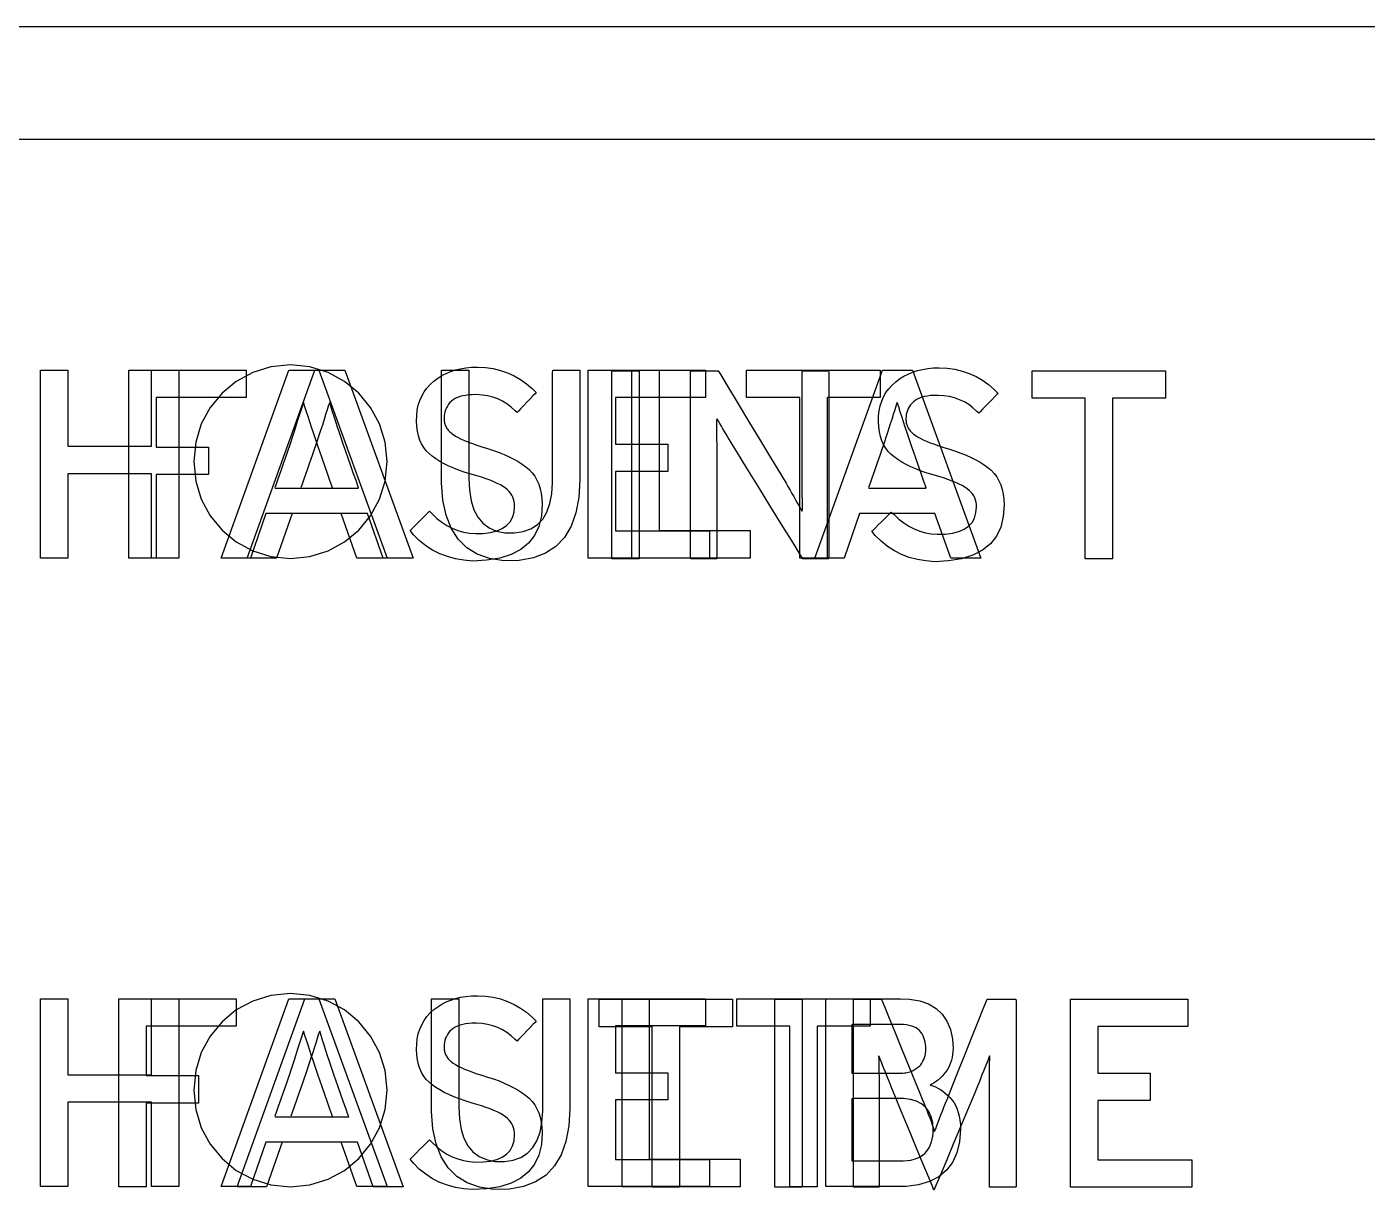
# Model space of a CAD drawing. Extents: x 1 to 47.7, y 0.2 to 35.
# Drawn here: x 21.691 to 22.384, y 10.825 to 11.427 of the extents above; entities that cross this region are included whole.
import ezdxf

# ---------------------------------------------------------------- set-up
doc = ezdxf.new("R2010")
doc.units = 0
doc.header["$MEASUREMENT"] = 0
for name, color, linetype in [('4_1__4U__UP_TO_ONE_IO_BOAR', 7, 'CONTINUOUS'), ('4_2__4U__FRONT_PANEL_W_24_', 7, 'CONTINUOUS'), ('5_1___24__TARGET_LEDS___12', 7, 'CONTINUOUS')]:
    doc.layers.add(name, color=color, linetype=linetype)

msp = doc.modelspace()

# ---------------------------------------------------------------- linework, layer by layer
at = {"layer": '4_1__4U__UP_TO_ONE_IO_BOAR'}
for points in [[(25.35263, 11.36878), (21.57681, 11.36878)], [(21.99311, 11.15195), (21.99311, 11.24913), (22.00722, 11.24913), (22.00722, 11.15195), (21.99311, 11.15195)], [(22.25197, 11.2349), (22.25197, 11.15195), (22.23786, 11.15195), (22.23786, 11.2349), (22.21041, 11.2349), (22.21041, 11.24913), (22.27946, 11.24913), (22.27946, 11.2349), (22.25197, 11.2349)], [(22.0281, 10.90992), (22.0281, 10.82697), (22.014, 10.82697), (22.014, 10.90992), (21.98655, 10.90992), (21.98655, 10.92415), (22.0556, 10.92415), (22.0556, 10.90992), (22.0281, 10.90992)], [(22.07741, 10.82697), (22.07741, 10.92415), (22.09151, 10.92415), (22.09151, 10.82697), (22.07741, 10.82697)], [(22.23027, 10.82697), (22.23027, 10.92415), (22.29093, 10.92415), (22.29093, 10.91005), (22.24437, 10.91005), (22.24437, 10.8859), (22.27142, 10.8859), (22.27142, 10.87181), (22.24437, 10.87181), (22.24437, 10.84107), (22.29297, 10.84107), (22.29297, 10.82697), (22.23027, 10.82697)]]:
    msp.add_lwpolyline(points, dxfattribs=at)
for points in [[(21.82689, 11.15215), (21.83697, 11.15316), (21.84636, 11.15608), (21.85485, 11.16069), (21.86226, 11.1668), (21.86837, 11.17421), (21.87298, 11.1827), (21.8759, 11.19209), (21.87691, 11.20217), (21.8759, 11.21225), (21.87298, 11.22163), (21.86837, 11.23012), (21.86226, 11.23752), (21.85485, 11.24363), (21.84636, 11.24824), (21.83697, 11.25115), (21.82689, 11.25217), (21.81682, 11.25115), (21.80743, 11.24824), (21.79895, 11.24363), (21.79155, 11.23752), (21.78545, 11.23012), (21.78085, 11.22163), (21.77794, 11.21225), (21.77692, 11.20217), (21.77794, 11.19209), (21.78085, 11.1827), (21.78545, 11.17421), (21.79155, 11.1668), (21.79895, 11.16069), (21.80743, 11.15608), (21.81682, 11.15316)], [(22.19595, 11.17985), (22.19555, 11.17372), (22.19425, 11.1683), (22.19202, 11.1636), (22.18889, 11.15961), (22.18484, 11.15633), (22.17988, 11.15377), (22.17401, 11.15192), (22.16723, 11.15079), (22.16016, 11.15042), (22.15553, 11.15079), (22.15112, 11.15154), (22.14693, 11.15267), (22.14297, 11.15418), (22.13924, 11.15607), (22.13572, 11.15834), (22.13243, 11.16099), (22.12936, 11.16402), (22.12763, 11.16615), (22.12824, 11.16676), (22.12939, 11.1679), (22.1309, 11.16941), (22.1326, 11.17109), (22.13429, 11.17279), (22.13581, 11.1743), (22.13698, 11.17547), (22.13763, 11.17611), (22.13906, 11.17475), (22.14152, 11.17247), (22.14407, 11.17047), (22.14672, 11.16877), (22.14947, 11.16737), (22.15232, 11.16625), (22.15526, 11.16542), (22.1583, 11.16489), (22.16144, 11.16464), (22.16543, 11.16473), (22.16923, 11.16519), (22.17252, 11.16602), (22.17531, 11.16721), (22.17759, 11.16877), (22.17938, 11.17069), (22.18066, 11.17298), (22.18143, 11.17564), (22.18171, 11.17866), (22.18165, 11.17999), (22.18148, 11.18118), (22.18119, 11.18232), (22.18078, 11.18341), (22.18026, 11.18445), (22.17961, 11.18543), (22.17884, 11.18637), (22.17796, 11.18726), (22.17695, 11.18809), (22.17573, 11.18892), (22.17433, 11.18974), (22.17276, 11.19055), (22.171, 11.19135), (22.16906, 11.19214), (22.16695, 11.19292), (22.16465, 11.1937), (22.16218, 11.19446), (22.15932, 11.19528), (22.15612, 11.19627), (22.15312, 11.1973), (22.15031, 11.19838), (22.14769, 11.19952), (22.14527, 11.2007), (22.14304, 11.20194), (22.141, 11.20322), (22.13916, 11.20456), (22.1375, 11.20593), (22.13602, 11.20743), (22.13473, 11.20911), (22.13363, 11.21096), (22.13272, 11.21298), (22.13201, 11.21518), (22.13148, 11.21755), (22.13114, 11.22009), (22.13099, 11.2228), (22.13106, 11.22564), (22.13137, 11.22837), (22.13191, 11.23095), (22.13267, 11.23339), (22.13367, 11.23569), (22.13489, 11.23785), (22.13634, 11.23987), (22.13802, 11.24174), (22.13993, 11.24347), (22.14194, 11.24498), (22.14407, 11.24631), (22.14631, 11.24746), (22.14868, 11.24844), (22.15117, 11.24924), (22.15378, 11.24987), (22.15651, 11.25032), (22.15937, 11.25059), (22.16246, 11.25069), (22.16659, 11.25046), (22.17056, 11.2499), (22.17436, 11.249), (22.17799, 11.24777), (22.18146, 11.24621), (22.18475, 11.24432), (22.18788, 11.24209), (22.19085, 11.23953), (22.19283, 11.23747), (22.19228, 11.2369), (22.19119, 11.23577), (22.18973, 11.23425), (22.18807, 11.23253), (22.18639, 11.23079), (22.18486, 11.22921), (22.18367, 11.22797), (22.18298, 11.22725), (22.18194, 11.22812), (22.17989, 11.23), (22.17771, 11.23164), (22.17541, 11.23304), (22.17297, 11.2342), (22.17041, 11.23512), (22.16771, 11.2358), (22.16489, 11.23624), (22.16194, 11.23644), (22.15971, 11.23642), (22.15798, 11.23629), (22.15636, 11.23608), (22.15486, 11.23579), (22.15348, 11.23542), (22.15221, 11.23496), (22.15105, 11.23442), (22.15001, 11.2338), (22.14909, 11.2331), (22.14827, 11.2323), (22.14755, 11.23145), (22.14693, 11.23056), (22.14641, 11.22963), (22.14598, 11.22865), (22.14564, 11.22763), (22.14541, 11.22657), (22.14527, 11.22546), (22.14522, 11.22433), (22.14524, 11.22377), (22.14527, 11.22323), (22.14533, 11.2227), (22.14541, 11.22219), (22.14552, 11.2217), (22.14565, 11.22123), (22.1458, 11.22077), (22.14598, 11.22033), (22.14618, 11.2199), (22.14642, 11.21944), (22.1467, 11.21899), (22.14702, 11.21854), (22.14737, 11.2181), (22.14777, 11.21766), (22.1482, 11.21723), (22.14867, 11.2168), (22.14917, 11.21638), (22.14993, 11.21581), (22.15113, 11.21505), (22.15251, 11.21428), (22.15408, 11.2135), (22.15584, 11.21272), (22.15779, 11.21193), (22.15993, 11.21113), (22.16225, 11.21033), (22.16477, 11.20952), (22.16774, 11.20862), (22.17077, 11.20764), (22.17364, 11.20659), (22.17635, 11.20549), (22.1789, 11.20433), (22.18129, 11.20312), (22.18353, 11.20185), (22.1856, 11.20053), (22.18752, 11.19915), (22.18926, 11.19767), (22.1908, 11.19603), (22.19214, 11.19423), (22.19327, 11.19225), (22.19421, 11.19011), (22.19495, 11.1878), (22.19548, 11.18532), (22.19582, 11.18267)], [(22.09185, 11.15195), (22.09048, 11.15417), (22.08683, 11.16011), (22.08157, 11.16865), (22.07539, 11.17869), (22.06896, 11.18912), (22.06298, 11.19885), (22.05811, 11.20676), (22.05504, 11.21174), (22.05406, 11.21335), (22.05314, 11.21487), (22.05226, 11.21635), (22.05141, 11.21779), (22.05059, 11.21918), (22.04979, 11.22053), (22.04903, 11.22184), (22.04829, 11.22311), (22.04759, 11.22433), (22.0473, 11.22354), (22.0473, 11.2212), (22.04731, 11.21879), (22.04732, 11.2163), (22.04733, 11.21374), (22.04735, 11.21111), (22.04737, 11.20839), (22.0474, 11.20561), (22.04743, 11.20275), (22.04743, 11.20097), (22.04743, 11.19644), (22.04743, 11.18964), (22.04743, 11.18146), (22.04743, 11.17282), (22.04743, 11.16465), (22.04743, 11.15784), (22.04743, 11.15332), (22.04742, 11.15195), (22.04679, 11.15195), (22.04535, 11.15195), (22.04337, 11.15195), (22.04109, 11.15195), (22.03875, 11.15195), (22.03661, 11.15195), (22.03491, 11.15195), (22.0339, 11.15195), (22.03373, 11.15263), (22.03373, 11.15893), (22.03373, 11.17039), (22.03373, 11.18524), (22.03373, 11.20174), (22.03373, 11.2181), (22.03373, 11.23258), (22.03373, 11.24341), (22.03373, 11.24883), (22.03401, 11.24913), (22.03518, 11.24913), (22.03705, 11.24913), (22.03935, 11.24913), (22.04181, 11.24913), (22.04418, 11.24913), (22.0462, 11.24913), (22.0476, 11.24913), (22.04812, 11.24913), (22.04943, 11.24697), (22.05291, 11.24119), (22.05792, 11.23288), (22.06382, 11.22311), (22.06994, 11.21296), (22.07565, 11.20349), (22.08029, 11.1958), (22.08322, 11.19094), (22.08421, 11.18929), (22.08526, 11.18748), (22.08627, 11.18574), (22.08723, 11.18406), (22.08816, 11.18244), (22.08904, 11.18089), (22.08987, 11.1794), (22.09066, 11.17797), (22.09141, 11.17661), (22.0917, 11.17738), (22.09167, 11.17979), (22.09165, 11.18227), (22.09163, 11.18481), (22.09161, 11.18743), (22.0916, 11.19011), (22.09159, 11.19286), (22.09158, 11.19567), (22.09158, 11.19856), (22.09158, 11.20033), (22.09158, 11.20484), (22.09158, 11.21161), (22.09158, 11.21976), (22.09158, 11.22835), (22.09158, 11.23649), (22.09158, 11.24327), (22.09158, 11.24777), (22.09159, 11.24913), (22.09222, 11.24913), (22.09366, 11.24913), (22.09564, 11.24913), (22.09792, 11.24913), (22.10026, 11.24913), (22.1024, 11.24913), (22.1041, 11.24913), (22.10511, 11.24913), (22.10528, 11.24845), (22.10528, 11.24215), (22.10528, 11.2307), (22.10528, 11.21584), (22.10528, 11.19935), (22.10528, 11.18298), (22.10528, 11.1685), (22.10528, 11.15767), (22.10528, 11.15226), (22.10502, 11.15195), (22.10392, 11.15195), (22.10218, 11.15195), (22.10004, 11.15195), (22.09774, 11.15195), (22.09553, 11.15195), (22.09365, 11.15195), (22.09234, 11.15195)], [(21.82689, 10.82716), (21.83697, 10.82817), (21.84636, 10.83109), (21.85485, 10.8357), (21.86226, 10.84181), (21.86837, 10.84922), (21.87298, 10.85771), (21.8759, 10.8671), (21.87691, 10.87718), (21.8759, 10.88726), (21.87298, 10.89664), (21.86837, 10.90513), (21.86226, 10.91253), (21.85485, 10.91864), (21.84636, 10.92325), (21.83697, 10.92616), (21.82689, 10.92717), (21.81682, 10.92616), (21.80743, 10.92325), (21.79895, 10.91864), (21.79155, 10.91253), (21.78545, 10.90513), (21.78085, 10.89664), (21.77794, 10.88726), (21.77692, 10.87718), (21.77794, 10.8671), (21.78085, 10.85771), (21.78545, 10.84922), (21.79155, 10.84181), (21.79895, 10.8357), (21.80743, 10.83109), (21.81682, 10.82817)], [(22.18835, 10.82693), (22.18835, 10.82878), (22.18835, 10.83372), (22.18835, 10.84085), (22.18835, 10.84924), (22.18835, 10.85798), (22.18835, 10.86617), (22.18835, 10.87288), (22.18835, 10.87722), (22.18835, 10.8789), (22.18836, 10.88127), (22.18837, 10.88353), (22.18839, 10.88567), (22.18841, 10.8877), (22.18845, 10.8896), (22.18849, 10.8914), (22.18853, 10.89307), (22.18859, 10.89464), (22.18841, 10.89488), (22.18788, 10.89351), (22.18731, 10.89203), (22.18669, 10.89044), (22.18602, 10.88874), (22.18531, 10.88694), (22.18454, 10.88502), (22.18373, 10.883), (22.18287, 10.88086), (22.1822, 10.87923), (22.18042, 10.87496), (22.17753, 10.86805), (22.17394, 10.85946), (22.17006, 10.85018), (22.16629, 10.84116), (22.16304, 10.83338), (22.16072, 10.82782), (22.15972, 10.82544), (22.15906, 10.82698), (22.15702, 10.83192), (22.15397, 10.83929), (22.15033, 10.84811), (22.14648, 10.85742), (22.14283, 10.86625), (22.13979, 10.87362), (22.13775, 10.87856), (22.137, 10.88037), (22.13614, 10.88253), (22.13533, 10.88458), (22.13456, 10.88652), (22.13384, 10.88835), (22.13316, 10.89007), (22.13253, 10.89169), (22.13194, 10.89319), (22.13139, 10.89458), (22.13107, 10.89497), (22.13112, 10.89343), (22.13117, 10.89178), (22.13121, 10.89001), (22.13125, 10.88813), (22.13128, 10.88613), (22.1313, 10.88402), (22.13131, 10.88178), (22.13132, 10.87944), (22.13132, 10.87777), (22.13132, 10.87408), (22.13132, 10.86782), (22.13132, 10.85988), (22.13132, 10.85118), (22.13132, 10.84263), (22.13132, 10.83515), (22.13132, 10.82964), (22.13132, 10.82703), (22.13103, 10.82693), (22.12991, 10.82693), (22.12817, 10.82693), (22.12605, 10.82693), (22.12379, 10.82693), (22.12163, 10.82693), (22.11978, 10.82693), (22.11851, 10.82693), (22.11803, 10.82693), (22.11803, 10.83043), (22.11803, 10.83977), (22.11803, 10.85324), (22.11803, 10.8691), (22.11803, 10.88563), (22.11803, 10.90111), (22.11803, 10.91381), (22.11803, 10.922), (22.11806, 10.92415), (22.1188, 10.92415), (22.12036, 10.92415), (22.12248, 10.92415), (22.1249, 10.92415), (22.12737, 10.92415), (22.12962, 10.92415), (22.1314, 10.92415), (22.13244, 10.92415), (22.13277, 10.92377), (22.13413, 10.92041), (22.1366, 10.91434), (22.13979, 10.90649), (22.14334, 10.89777), (22.14687, 10.8891), (22.15, 10.8814), (22.15236, 10.87559), (22.15358, 10.87259), (22.15427, 10.87094), (22.15514, 10.86884), (22.15596, 10.86681), (22.15674, 10.86483), (22.15749, 10.86292), (22.15819, 10.86106), (22.15885, 10.85927), (22.15946, 10.85753), (22.16004, 10.85585), (22.16061, 10.85713), (22.16122, 10.85883), (22.16187, 10.8606), (22.16256, 10.86243), (22.16328, 10.86434), (22.16405, 10.86631), (22.16485, 10.86834), (22.16569, 10.87044), (22.16649, 10.87239), (22.16739, 10.87465), (22.16949, 10.87991), (22.17243, 10.88727), (22.17583, 10.89581), (22.17934, 10.90459), (22.18258, 10.91272), (22.18519, 10.91926), (22.18681, 10.9233), (22.18721, 10.92415), (22.18808, 10.92415), (22.18977, 10.92415), (22.19201, 10.92415), (22.19453, 10.92415), (22.19706, 10.92415), (22.19934, 10.92415), (22.2011, 10.92415), (22.20208, 10.92415), (22.20219, 10.92303), (22.20219, 10.91608), (22.20219, 10.90423), (22.20219, 10.88922), (22.20219, 10.87277), (22.20219, 10.85662), (22.20219, 10.84247), (22.20219, 10.83206), (22.20219, 10.82712), (22.20188, 10.82693), (22.20072, 10.82693), (22.19891, 10.82693), (22.19671, 10.82693), (22.19435, 10.82693), (22.1921, 10.82693), (22.19018, 10.82693), (22.18885, 10.82693)]]:
    msp.add_lwpolyline(points, close=True, dxfattribs=at)
at = {"layer": '4_2__4U__FRONT_PANEL_W_24_'}
for points in [[(25.35207, 11.427), (19.77626, 11.427)], [(21.75751, 11.23524), (21.75751, 11.20972), (21.78456, 11.20972), (21.78456, 11.1955), (21.75751, 11.1955), (21.75751, 11.15229), (21.74341, 11.15229), (21.74341, 11.24947), (21.80406, 11.24947), (21.80406, 11.23524), (21.75751, 11.23524)], [(21.87484, 11.15229), (21.8667, 11.17535), (21.82777, 11.17535), (21.8197, 11.15229), (21.80458, 11.15229), (21.83957, 11.24947), (21.85503, 11.24947), (21.89044, 11.15229), (21.87484, 11.15229)], [(22.00355, 11.15229), (22.00355, 11.24947), (22.01766, 11.24947), (22.01766, 11.16652), (22.06462, 11.16652), (22.06462, 11.15229), (22.00355, 11.15229)], [(22.1044, 11.23524), (22.1044, 11.15229), (22.09029, 11.15229), (22.09029, 11.23524), (22.06284, 11.23524), (22.06284, 11.24947), (22.13189, 11.24947), (22.13189, 11.23524), (22.1044, 11.23524)], [(21.75236, 10.91019), (21.75236, 10.88468), (21.77941, 10.88468), (21.77941, 10.87045), (21.75236, 10.87045), (21.75236, 10.82724), (21.73825, 10.82724), (21.73825, 10.92442), (21.79891, 10.92442), (21.79891, 10.91019), (21.75236, 10.91019)], [(21.86968, 10.82724), (21.86155, 10.85031), (21.82262, 10.85031), (21.81455, 10.82724), (21.79942, 10.82724), (21.83442, 10.92442), (21.84988, 10.92442), (21.88528, 10.82724), (21.86968, 10.82724)], [(21.9984, 10.82724), (21.9984, 10.92442), (22.01251, 10.92442), (22.01251, 10.84148), (22.05946, 10.84148), (22.05946, 10.82724), (21.9984, 10.82724)], [(22.09924, 10.91019), (22.09924, 10.82724), (22.08514, 10.82724), (22.08514, 10.91019), (22.05769, 10.91019), (22.05769, 10.92442), (22.12674, 10.92442), (22.12674, 10.91019), (22.09924, 10.91019)]]:
    msp.add_lwpolyline(points, dxfattribs=at)
for points in [[(21.97663, 11.1928), (21.97607, 11.18368), (21.97455, 11.17567), (21.97207, 11.16878), (21.96864, 11.163), (21.96424, 11.15833), (21.95888, 11.15478), (21.95256, 11.15233), (21.94529, 11.151), (21.93725, 11.15088), (21.92991, 11.15202), (21.92352, 11.15428), (21.91808, 11.15765), (21.91359, 11.16213), (21.91005, 11.16773), (21.90745, 11.17443), (21.90581, 11.18226), (21.90511, 11.19119), (21.90508, 11.19449), (21.90508, 11.19949), (21.90508, 11.20715), (21.90508, 11.2164), (21.90508, 11.22619), (21.90508, 11.23544), (21.90508, 11.2431), (21.90508, 11.2481), (21.90511, 11.24947), (21.90583, 11.24947), (21.90738, 11.24947), (21.90949, 11.24947), (21.91189, 11.24947), (21.91432, 11.24947), (21.91651, 11.24947), (21.91819, 11.24947), (21.9191, 11.24947), (21.91919, 11.24869), (21.91919, 11.24438), (21.91919, 11.23721), (21.91919, 11.22825), (21.91919, 11.21855), (21.91919, 11.20916), (21.91919, 11.20115), (21.91919, 11.19557), (21.91919, 11.19347), (21.91948, 11.18733), (21.92035, 11.18194), (21.92181, 11.1773), (21.92385, 11.17342), (21.92647, 11.17028), (21.92967, 11.1679), (21.93346, 11.16627), (21.93783, 11.1654), (21.94272, 11.16531), (21.94728, 11.16601), (21.95125, 11.16744), (21.95462, 11.1696), (21.9574, 11.17248), (21.95957, 11.17609), (21.96115, 11.18043), (21.96213, 11.18549), (21.96252, 11.19128), (21.96252, 11.19391), (21.96252, 11.19896), (21.96252, 11.2067), (21.96252, 11.21605), (21.96252, 11.22594), (21.96252, 11.23529), (21.96252, 11.24303), (21.96252, 11.24808), (21.96255, 11.24947), (21.96327, 11.24947), (21.96482, 11.24947), (21.96693, 11.24947), (21.96933, 11.24947), (21.97176, 11.24947), (21.97395, 11.24947), (21.97563, 11.24947), (21.97654, 11.24947), (21.97663, 11.24868), (21.97663, 11.24432), (21.97663, 11.23706), (21.97663, 11.22799), (21.97663, 11.21817), (21.97663, 11.20867), (21.97663, 11.20057), (21.97663, 11.19492)], [(21.85442, 11.21075), (21.85334, 11.21394), (21.85232, 11.21701), (21.85134, 11.21994), (21.85041, 11.22275), (21.84954, 11.22543), (21.84872, 11.22798), (21.84795, 11.2304), (21.84724, 11.23268), (21.84659, 11.23135), (21.8459, 11.229), (21.84514, 11.22651), (21.84433, 11.22387), (21.84345, 11.2211), (21.8425, 11.21818), (21.84149, 11.21513), (21.84042, 11.21193), (21.83986, 11.21027), (21.83921, 11.2084), (21.83814, 11.20532), (21.83682, 11.20151), (21.83541, 11.19746), (21.83409, 11.19365), (21.83302, 11.19057), (21.83237, 11.1887), (21.83246, 11.18836), (21.83457, 11.18836), (21.83845, 11.18836), (21.84343, 11.18836), (21.84888, 11.18836), (21.85413, 11.18836), (21.85852, 11.18836), (21.86142, 11.18836), (21.86221, 11.1884), (21.86177, 11.18966), (21.86084, 11.19233), (21.85959, 11.19593), (21.85818, 11.19996), (21.85679, 11.20395), (21.85559, 11.2074), (21.85474, 11.20983)], [(21.97148, 10.86775), (21.97092, 10.85863), (21.9694, 10.85063), (21.96692, 10.84374), (21.96348, 10.83796), (21.95909, 10.83329), (21.95373, 10.82973), (21.94741, 10.82728), (21.94013, 10.82595), (21.9321, 10.82583), (21.92476, 10.82697), (21.91837, 10.82923), (21.91293, 10.8326), (21.90844, 10.83708), (21.90489, 10.84268), (21.9023, 10.84939), (21.90065, 10.85721), (21.89996, 10.86615), (21.89993, 10.86944), (21.89993, 10.87444), (21.89993, 10.8821), (21.89993, 10.89135), (21.89993, 10.90114), (21.89993, 10.91039), (21.89993, 10.91805), (21.89993, 10.92305), (21.89995, 10.92442), (21.90068, 10.92442), (21.90223, 10.92442), (21.90434, 10.92442), (21.90674, 10.92442), (21.90916, 10.92442), (21.91135, 10.92442), (21.91304, 10.92442), (21.91395, 10.92442), (21.91404, 10.92365), (21.91404, 10.91933), (21.91404, 10.91217), (21.91404, 10.9032), (21.91404, 10.8935), (21.91404, 10.88412), (21.91404, 10.87611), (21.91404, 10.87052), (21.91404, 10.86843), (21.91433, 10.86228), (21.9152, 10.85689), (21.91666, 10.85226), (21.91869, 10.84837), (21.92131, 10.84524), (21.92452, 10.84286), (21.9283, 10.84123), (21.93267, 10.84035), (21.93757, 10.84027), (21.94213, 10.84097), (21.9461, 10.8424), (21.94947, 10.84455), (21.95224, 10.84743), (21.95442, 10.85104), (21.956, 10.85538), (21.95698, 10.86044), (21.95737, 10.86623), (21.95737, 10.86887), (21.95737, 10.87392), (21.95737, 10.88166), (21.95737, 10.89101), (21.95737, 10.9009), (21.95737, 10.91025), (21.95737, 10.91799), (21.95737, 10.92304), (21.95739, 10.92442), (21.95812, 10.92442), (21.95967, 10.92442), (21.96178, 10.92442), (21.96418, 10.92442), (21.96661, 10.92442), (21.96879, 10.92442), (21.97048, 10.92442), (21.97139, 10.92442), (21.97148, 10.92364), (21.97148, 10.91927), (21.97148, 10.91202), (21.97148, 10.90295), (21.97148, 10.89313), (21.97148, 10.88363), (21.97148, 10.87552), (21.97148, 10.86987)], [(21.84927, 10.8857), (21.84819, 10.8889), (21.84716, 10.89196), (21.84618, 10.8949), (21.84526, 10.8977), (21.84439, 10.90038), (21.84357, 10.90293), (21.8428, 10.90535), (21.84208, 10.90764), (21.84144, 10.9063), (21.84075, 10.90395), (21.83999, 10.90146), (21.83917, 10.89883), (21.83829, 10.89605), (21.83735, 10.89314), (21.83634, 10.89008), (21.83527, 10.88688), (21.83471, 10.88523), (21.83406, 10.88336), (21.83299, 10.88027), (21.83166, 10.87647), (21.83026, 10.87242), (21.82893, 10.86861), (21.82786, 10.86553), (21.82721, 10.86366), (21.8273, 10.86332), (21.82942, 10.86332), (21.83329, 10.86332), (21.83828, 10.86332), (21.84372, 10.86332), (21.84897, 10.86332), (21.85337, 10.86332), (21.85627, 10.86332), (21.85706, 10.86335), (21.85662, 10.86461), (21.85569, 10.86728), (21.85443, 10.87088), (21.85303, 10.87492), (21.85164, 10.8789), (21.85044, 10.88236), (21.84959, 10.88478)]]:
    msp.add_lwpolyline(points, close=True, dxfattribs=at)
at = {"layer": '5_1___24__TARGET_LEDS___12'}
for points in [[(25.35207, 11.427), (19.77626, 11.427)], [(21.75514, 11.1523), (21.75514, 11.19592), (21.71181, 11.19592), (21.71181, 11.1523), (21.6977, 11.1523), (21.6977, 11.24948), (21.71181, 11.24948), (21.71181, 11.21014), (21.75514, 11.21014), (21.75514, 11.24948), (21.76925, 11.24948), (21.76925, 11.1523), (21.75514, 11.1523)], [(21.86134, 11.1523), (21.8532, 11.17537), (21.81428, 11.17537), (21.80621, 11.1523), (21.79108, 11.1523), (21.82608, 11.24948), (21.84154, 11.24948), (21.87694, 11.1523), (21.86134, 11.1523)], [(21.98097, 11.1523), (21.98097, 11.24948), (22.04164, 11.24948), (22.04164, 11.23539), (21.99508, 11.23539), (21.99508, 11.21123), (22.02212, 11.21123), (22.02212, 11.19714), (21.99508, 11.19714), (21.99508, 11.1664), (22.04367, 11.1664), (22.04367, 11.1523), (21.98097, 11.1523)], [(22.16835, 11.1523), (22.16021, 11.17537), (22.12128, 11.17537), (22.11321, 11.1523), (22.09809, 11.1523), (22.13308, 11.24948), (22.14855, 11.24948), (22.18395, 11.1523), (22.16835, 11.1523)], [(21.75514, 10.82727), (21.75514, 10.87088), (21.71181, 10.87088), (21.71181, 10.82727), (21.6977, 10.82727), (21.6977, 10.92445), (21.71181, 10.92445), (21.71181, 10.88511), (21.75514, 10.88511), (21.75514, 10.92445), (21.76925, 10.92445), (21.76925, 10.82727), (21.75514, 10.82727)], [(21.86134, 10.82727), (21.8532, 10.85034), (21.81428, 10.85034), (21.80621, 10.82727), (21.79108, 10.82727), (21.82608, 10.92445), (21.84154, 10.92445), (21.87694, 10.82727), (21.86134, 10.82727)], [(21.98097, 10.82727), (21.98097, 10.92445), (22.04164, 10.92445), (22.04164, 10.91035), (21.99508, 10.91035), (21.99508, 10.8862), (22.02212, 10.8862), (22.02212, 10.8721), (21.99508, 10.8721), (21.99508, 10.84137), (22.04367, 10.84137), (22.04367, 10.82727), (21.98097, 10.82727)]]:
    msp.add_lwpolyline(points, dxfattribs=at)
for points in [[(21.9571, 11.1802), (21.9567, 11.17407), (21.95539, 11.16865), (21.95317, 11.16395), (21.95004, 11.15996), (21.94599, 11.15668), (21.94103, 11.15412), (21.93516, 11.15227), (21.92838, 11.15114), (21.92131, 11.15077), (21.91668, 11.15114), (21.91227, 11.15189), (21.90808, 11.15302), (21.90412, 11.15453), (21.90039, 11.15642), (21.89687, 11.15869), (21.89358, 11.16134), (21.89051, 11.16438), (21.88878, 11.1665), (21.88939, 11.16711), (21.89054, 11.16826), (21.89205, 11.16976), (21.89374, 11.17145), (21.89544, 11.17314), (21.89696, 11.17466), (21.89813, 11.17582), (21.89877, 11.17646), (21.90021, 11.1751), (21.90267, 11.17282), (21.90522, 11.17083), (21.90787, 11.16913), (21.91062, 11.16772), (21.91347, 11.1666), (21.91641, 11.16577), (21.91945, 11.16524), (21.92259, 11.16499), (21.92658, 11.16508), (21.93038, 11.16555), (21.93367, 11.16637), (21.93646, 11.16756), (21.93874, 11.16912), (21.94052, 11.17105), (21.9418, 11.17334), (21.94258, 11.17599), (21.94286, 11.17901), (21.9428, 11.18035), (21.94263, 11.18153), (21.94234, 11.18267), (21.94193, 11.18376), (21.9414, 11.1848), (21.94076, 11.18579), (21.93999, 11.18672), (21.93911, 11.18761), (21.9381, 11.18845), (21.93688, 11.18927), (21.93548, 11.19009), (21.9339, 11.1909), (21.93215, 11.1917), (21.93021, 11.19249), (21.9281, 11.19327), (21.9258, 11.19405), (21.92333, 11.19481), (21.92047, 11.19564), (21.91727, 11.19662), (21.91427, 11.19765), (21.91146, 11.19873), (21.90884, 11.19987), (21.90641, 11.20105), (21.90418, 11.20229), (21.90215, 11.20358), (21.9003, 11.20491), (21.89865, 11.20628), (21.89717, 11.20779), (21.89588, 11.20946), (21.89478, 11.21131), (21.89387, 11.21333), (21.89316, 11.21553), (21.89263, 11.2179), (21.89229, 11.22044), (21.89214, 11.22316), (21.89221, 11.226), (21.89252, 11.22872), (21.89306, 11.2313), (21.89382, 11.23375), (21.89482, 11.23604), (21.89604, 11.2382), (21.89749, 11.24022), (21.89917, 11.24209), (21.90108, 11.24383), (21.90309, 11.24534), (21.90521, 11.24666), (21.90746, 11.24781), (21.90983, 11.24879), (21.91232, 11.24959), (21.91493, 11.25022), (21.91766, 11.25067), (21.92052, 11.25095), (21.92361, 11.25104), (21.92774, 11.25081), (21.93171, 11.25025), (21.93551, 11.24935), (21.93914, 11.24813), (21.94261, 11.24657), (21.9459, 11.24467), (21.94903, 11.24244), (21.95199, 11.23989), (21.95398, 11.23782), (21.95343, 11.23726), (21.95234, 11.23612), (21.95088, 11.23461), (21.94922, 11.23289), (21.94754, 11.23114), (21.94601, 11.22956), (21.94482, 11.22832), (21.94413, 11.2276), (21.94309, 11.22848), (21.94104, 11.23036), (21.93886, 11.232), (21.93655, 11.2334), (21.93412, 11.23456), (21.93155, 11.23548), (21.92886, 11.23616), (21.92604, 11.2366), (21.92309, 11.2368), (21.92086, 11.23677), (21.91913, 11.23664), (21.91751, 11.23644), (21.91601, 11.23614), (21.91463, 11.23577), (21.91336, 11.23531), (21.9122, 11.23477), (21.91116, 11.23415), (21.91024, 11.23345), (21.90942, 11.23265), (21.9087, 11.23181), (21.90808, 11.23092), (21.90756, 11.22998), (21.90713, 11.229), (21.90679, 11.22798), (21.90656, 11.22692), (21.90642, 11.22581), (21.90637, 11.22468), (21.90638, 11.22412), (21.90642, 11.22358), (21.90648, 11.22305), (21.90656, 11.22254), (21.90667, 11.22205), (21.9068, 11.22158), (21.90695, 11.22112), (21.90713, 11.22069), (21.90733, 11.22025), (21.90757, 11.21979), (21.90785, 11.21934), (21.90817, 11.21889), (21.90852, 11.21845), (21.90891, 11.21801), (21.90935, 11.21758), (21.90982, 11.21715), (21.91032, 11.21673), (21.91108, 11.21617), (21.91228, 11.2154), (21.91366, 11.21463), (21.91523, 11.21386), (21.91699, 11.21307), (21.91893, 11.21228), (21.92107, 11.21149), (21.9234, 11.21068), (21.92592, 11.20987), (21.92889, 11.20898), (21.93192, 11.20799), (21.93479, 11.20694), (21.9375, 11.20584), (21.94005, 11.20469), (21.94244, 11.20347), (21.94468, 11.2022), (21.94675, 11.20088), (21.94867, 11.1995), (21.95041, 11.19803), (21.95195, 11.19639), (21.95329, 11.19458), (21.95442, 11.1926), (21.95536, 11.19046), (21.9561, 11.18815), (21.95663, 11.18567), (21.95697, 11.18302)], [(21.84093, 11.21076), (21.83985, 11.21395), (21.83882, 11.21702), (21.83784, 11.21996), (21.83692, 11.22276), (21.83605, 11.22544), (21.83523, 11.22799), (21.83446, 11.23041), (21.83374, 11.2327), (21.8331, 11.23136), (21.8324, 11.22901), (21.83165, 11.22652), (21.83083, 11.22389), (21.82995, 11.22111), (21.82901, 11.2182), (21.828, 11.21514), (21.82693, 11.21194), (21.82637, 11.21029), (21.82572, 11.20841), (21.82464, 11.20533), (21.82332, 11.20153), (21.82191, 11.19748), (21.82059, 11.19367), (21.81952, 11.19059), (21.81887, 11.18871), (21.81896, 11.18837), (21.82108, 11.18837), (21.82495, 11.18837), (21.82994, 11.18837), (21.83538, 11.18837), (21.84063, 11.18837), (21.84503, 11.18837), (21.84793, 11.18837), (21.84871, 11.18841), (21.84828, 11.18967), (21.84734, 11.19234), (21.84609, 11.19594), (21.84469, 11.19998), (21.8433, 11.20396), (21.84209, 11.20742), (21.84125, 11.20984)], [(22.14794, 11.21076), (22.14686, 11.21395), (22.14583, 11.21702), (22.14485, 11.21996), (22.14393, 11.22276), (22.14305, 11.22544), (22.14223, 11.22799), (22.14146, 11.23041), (22.14075, 11.2327), (22.1401, 11.23136), (22.13941, 11.22901), (22.13866, 11.22652), (22.13784, 11.22389), (22.13696, 11.22111), (22.13601, 11.2182), (22.13501, 11.21514), (22.13394, 11.21194), (22.13337, 11.21029), (22.13272, 11.20841), (22.13165, 11.20533), (22.13033, 11.20153), (22.12892, 11.19748), (22.1276, 11.19367), (22.12653, 11.19059), (22.12588, 11.18871), (22.12597, 11.18837), (22.12808, 11.18837), (22.13196, 11.18837), (22.13695, 11.18837), (22.14239, 11.18837), (22.14764, 11.18837), (22.15204, 11.18837), (22.15493, 11.18837), (22.15572, 11.18841), (22.15528, 11.18967), (22.15435, 11.19234), (22.1531, 11.19594), (22.15169, 11.19998), (22.1503, 11.20396), (22.1491, 11.20742), (22.14826, 11.20984)], [(21.9571, 10.85517), (21.9567, 10.84904), (21.95539, 10.84362), (21.95317, 10.83892), (21.95004, 10.83493), (21.94599, 10.83165), (21.94103, 10.82909), (21.93516, 10.82724), (21.92838, 10.82611), (21.92131, 10.82574), (21.91668, 10.82611), (21.91227, 10.82686), (21.90808, 10.82799), (21.90412, 10.8295), (21.90039, 10.83139), (21.89687, 10.83366), (21.89358, 10.83631), (21.89051, 10.83934), (21.88878, 10.84147), (21.88939, 10.84208), (21.89054, 10.84322), (21.89205, 10.84473), (21.89374, 10.84641), (21.89544, 10.84811), (21.89696, 10.84962), (21.89813, 10.85079), (21.89877, 10.85143), (21.90021, 10.85007), (21.90267, 10.84779), (21.90522, 10.84579), (21.90787, 10.84409), (21.91062, 10.84269), (21.91347, 10.84157), (21.91641, 10.84074), (21.91945, 10.84021), (21.92259, 10.83996), (21.92658, 10.84005), (21.93038, 10.84051), (21.93367, 10.84134), (21.93646, 10.84253), (21.93874, 10.84409), (21.94052, 10.84601), (21.9418, 10.8483), (21.94258, 10.85096), (21.94286, 10.85398), (21.9428, 10.85531), (21.94263, 10.8565), (21.94234, 10.85764), (21.94193, 10.85873), (21.9414, 10.85977), (21.94076, 10.86075), (21.93999, 10.86169), (21.93911, 10.86258), (21.9381, 10.86341), (21.93688, 10.86424), (21.93548, 10.86506), (21.9339, 10.86587), (21.93215, 10.86667), (21.93021, 10.86746), (21.9281, 10.86824), (21.9258, 10.86902), (21.92333, 10.86978), (21.92047, 10.8706), (21.91727, 10.87159), (21.91427, 10.87262), (21.91146, 10.8737), (21.90884, 10.87484), (21.90641, 10.87602), (21.90418, 10.87726), (21.90215, 10.87854), (21.9003, 10.87988), (21.89865, 10.88125), (21.89717, 10.88275), (21.89588, 10.88443), (21.89478, 10.88628), (21.89387, 10.8883), (21.89316, 10.8905), (21.89263, 10.89287), (21.89229, 10.89541), (21.89214, 10.89812), (21.89221, 10.90097), (21.89252, 10.90369), (21.89306, 10.90627), (21.89382, 10.90871), (21.89482, 10.91101), (21.89604, 10.91317), (21.89749, 10.91519), (21.89917, 10.91706), (21.90108, 10.91879), (21.90309, 10.9203), (21.90521, 10.92163), (21.90746, 10.92278), (21.90983, 10.92376), (21.91232, 10.92456), (21.91493, 10.92519), (21.91766, 10.92564), (21.92052, 10.92591), (21.92361, 10.92601), (21.92774, 10.92578), (21.93171, 10.92522), (21.93551, 10.92432), (21.93914, 10.92309), (21.94261, 10.92153), (21.9459, 10.91964), (21.94903, 10.91741), (21.95199, 10.91485), (21.95398, 10.91279), (21.95343, 10.91222), (21.95234, 10.91109), (21.95088, 10.90957), (21.94922, 10.90785), (21.94754, 10.90611), (21.94601, 10.90453), (21.94482, 10.90329), (21.94413, 10.90257), (21.94309, 10.90344), (21.94104, 10.90532), (21.93886, 10.90696), (21.93655, 10.90836), (21.93412, 10.90952), (21.93155, 10.91044), (21.92886, 10.91112), (21.92604, 10.91156), (21.92309, 10.91176), (21.92086, 10.91174), (21.91913, 10.91161), (21.91751, 10.9114), (21.91601, 10.91111), (21.91463, 10.91074), (21.91336, 10.91028), (21.9122, 10.90974), (21.91116, 10.90912), (21.91024, 10.90842), (21.90942, 10.90762), (21.9087, 10.90677), (21.90808, 10.90588), (21.90756, 10.90495), (21.90713, 10.90397), (21.90679, 10.90295), (21.90656, 10.90189), (21.90642, 10.90078), (21.90637, 10.89965), (21.90638, 10.89909), (21.90642, 10.89855), (21.90648, 10.89802), (21.90656, 10.89751), (21.90667, 10.89702), (21.9068, 10.89655), (21.90695, 10.89609), (21.90713, 10.89565), (21.90733, 10.89522), (21.90757, 10.89476), (21.90785, 10.89431), (21.90817, 10.89386), (21.90852, 10.89342), (21.90891, 10.89298), (21.90935, 10.89255), (21.90982, 10.89212), (21.91032, 10.8917), (21.91108, 10.89113), (21.91228, 10.89037), (21.91366, 10.8896), (21.91523, 10.88882), (21.91699, 10.88804), (21.91893, 10.88725), (21.92107, 10.88645), (21.9234, 10.88565), (21.92592, 10.88484), (21.92889, 10.88394), (21.93192, 10.88296), (21.93479, 10.88191), (21.9375, 10.88081), (21.94005, 10.87965), (21.94244, 10.87844), (21.94468, 10.87717), (21.94675, 10.87585), (21.94867, 10.87447), (21.95041, 10.873), (21.95195, 10.87135), (21.95329, 10.86955), (21.95442, 10.86757), (21.95536, 10.86543), (21.9561, 10.86312), (21.95663, 10.86064), (21.95697, 10.85799)], [(22.17345, 10.85708), (22.17293, 10.85052), (22.17155, 10.84477), (22.16931, 10.83984), (22.16621, 10.83572), (22.16226, 10.83242), (22.15745, 10.82993), (22.15178, 10.82826), (22.14525, 10.8274), (22.14096, 10.82727), (22.13841, 10.82727), (22.13384, 10.82727), (22.12795, 10.82727), (22.12146, 10.82727), (22.11509, 10.82727), (22.10956, 10.82727), (22.10558, 10.82727), (22.10387, 10.82727), (22.10385, 10.8302), (22.10385, 10.83939), (22.10385, 10.85303), (22.10385, 10.86925), (22.10385, 10.8862), (22.10385, 10.90201), (22.10385, 10.91483), (22.10385, 10.92277), (22.10403, 10.92445), (22.10638, 10.92445), (22.11092, 10.92445), (22.1169, 10.92445), (22.12358, 10.92445), (22.13022, 10.92445), (22.13608, 10.92445), (22.14041, 10.92445), (22.14247, 10.92445), (22.14713, 10.92422), (22.15239, 10.92332), (22.15695, 10.92173), (22.16081, 10.91946), (22.16397, 10.91651), (22.16643, 10.91288), (22.16818, 10.90857), (22.16923, 10.90357), (22.16957, 10.89883), (22.1695, 10.89719), (22.16934, 10.8956), (22.16909, 10.89409), (22.16875, 10.89264), (22.16832, 10.89126), (22.16779, 10.88994), (22.16718, 10.88869), (22.16647, 10.88751), (22.1657, 10.8864), (22.16486, 10.88536), (22.16397, 10.88438), (22.16302, 10.88345), (22.16202, 10.88258), (22.16096, 10.88177), (22.15984, 10.88101), (22.15866, 10.88031), (22.15772, 10.8797), (22.1591, 10.87932), (22.16045, 10.87881), (22.16177, 10.87819), (22.16306, 10.87746), (22.16433, 10.87661), (22.16556, 10.87565), (22.16677, 10.87458), (22.16794, 10.87338), (22.16907, 10.87207), (22.17007, 10.87064), (22.17094, 10.86908), (22.17168, 10.8674), (22.17229, 10.86558), (22.17278, 10.86365), (22.17313, 10.86158), (22.17335, 10.85939)], [(22.15546, 10.89841), (22.15542, 10.89968), (22.15531, 10.90089), (22.15511, 10.90206), (22.15484, 10.90318), (22.15449, 10.90424), (22.15406, 10.90526), (22.15355, 10.90622), (22.15296, 10.90713), (22.15225, 10.90797), (22.15139, 10.90869), (22.15042, 10.90932), (22.14935, 10.90986), (22.14818, 10.9103), (22.14689, 10.91066), (22.14551, 10.91092), (22.14401, 10.91109), (22.14242, 10.91117), (22.14145, 10.91117), (22.13888, 10.91117), (22.13519, 10.91117), (22.13089, 10.91117), (22.12647, 10.91117), (22.12242, 10.91117), (22.11923, 10.91117), (22.1174, 10.91117), (22.11715, 10.91092), (22.11715, 10.90909), (22.11715, 10.90591), (22.11715, 10.90188), (22.11715, 10.89747), (22.11715, 10.89319), (22.11715, 10.88952), (22.11715, 10.88696), (22.11715, 10.88599), (22.11811, 10.88599), (22.12069, 10.88599), (22.12437, 10.88599), (22.12867, 10.88599), (22.13309, 10.88599), (22.13714, 10.88599), (22.14033, 10.88599), (22.14216, 10.88599), (22.14283, 10.886), (22.14365, 10.88603), (22.14443, 10.88609), (22.14518, 10.88619), (22.1459, 10.88632), (22.14659, 10.88648), (22.14724, 10.88667), (22.14786, 10.88689), (22.14845, 10.88715), (22.14901, 10.88741), (22.14955, 10.88769), (22.15006, 10.88799), (22.15056, 10.8883), (22.15103, 10.88863), (22.15148, 10.88898), (22.15191, 10.88935), (22.15232, 10.88973), (22.15286, 10.89034), (22.15347, 10.8912), (22.154, 10.8921), (22.15445, 10.89304), (22.15481, 10.89403), (22.1551, 10.89506), (22.1553, 10.89613), (22.15542, 10.89725)], [(21.84093, 10.88573), (21.83985, 10.88892), (21.83882, 10.89199), (21.83784, 10.89492), (21.83692, 10.89773), (21.83605, 10.90041), (21.83523, 10.90296), (21.83446, 10.90538), (21.83374, 10.90767), (21.8331, 10.90633), (21.8324, 10.90398), (21.83165, 10.90149), (21.83083, 10.89886), (21.82995, 10.89608), (21.82901, 10.89317), (21.828, 10.89011), (21.82693, 10.88691), (21.82637, 10.88525), (21.82572, 10.88338), (21.82464, 10.8803), (21.82332, 10.87649), (21.82191, 10.87244), (21.82059, 10.86863), (21.81952, 10.86555), (21.81887, 10.86368), (21.81896, 10.86334), (21.82108, 10.86334), (21.82495, 10.86334), (21.82994, 10.86334), (21.83538, 10.86334), (21.84063, 10.86334), (21.84503, 10.86334), (21.84793, 10.86334), (21.84871, 10.86338), (21.84828, 10.86464), (21.84734, 10.86731), (21.84609, 10.87091), (21.84469, 10.87494), (21.8433, 10.87893), (21.84209, 10.88238), (21.84125, 10.88481)], [(22.15934, 10.85667), (22.15905, 10.86026), (22.15829, 10.8634), (22.15706, 10.8661), (22.15537, 10.86834), (22.15321, 10.87013), (22.15059, 10.87147), (22.14751, 10.87236), (22.14396, 10.8728), (22.14221, 10.87285), (22.14002, 10.87285), (22.1365, 10.87285), (22.1322, 10.87285), (22.12762, 10.87285), (22.12332, 10.87285), (22.1198, 10.87285), (22.11761, 10.87285), (22.11715, 10.8727), (22.11715, 10.87063), (22.11715, 10.86667), (22.11715, 10.86148), (22.11715, 10.85573), (22.11715, 10.8501), (22.11715, 10.84524), (22.11715, 10.84184), (22.11715, 10.84056), (22.11815, 10.84056), (22.12079, 10.84056), (22.12457, 10.84056), (22.12896, 10.84056), (22.13343, 10.84056), (22.13747, 10.84056), (22.14056, 10.84056), (22.14216, 10.84056), (22.14375, 10.84058), (22.14581, 10.84074), (22.14772, 10.84102), (22.14948, 10.84144), (22.15108, 10.84198), (22.15252, 10.84266), (22.1538, 10.84347), (22.15493, 10.84441), (22.15589, 10.84547), (22.1567, 10.84658), (22.1574, 10.84777), (22.15799, 10.84905), (22.15848, 10.85041), (22.15886, 10.85185), (22.15913, 10.85338), (22.15929, 10.85498)]]:
    msp.add_lwpolyline(points, close=True, dxfattribs=at)

doc.saveas('drawing.dxf')
